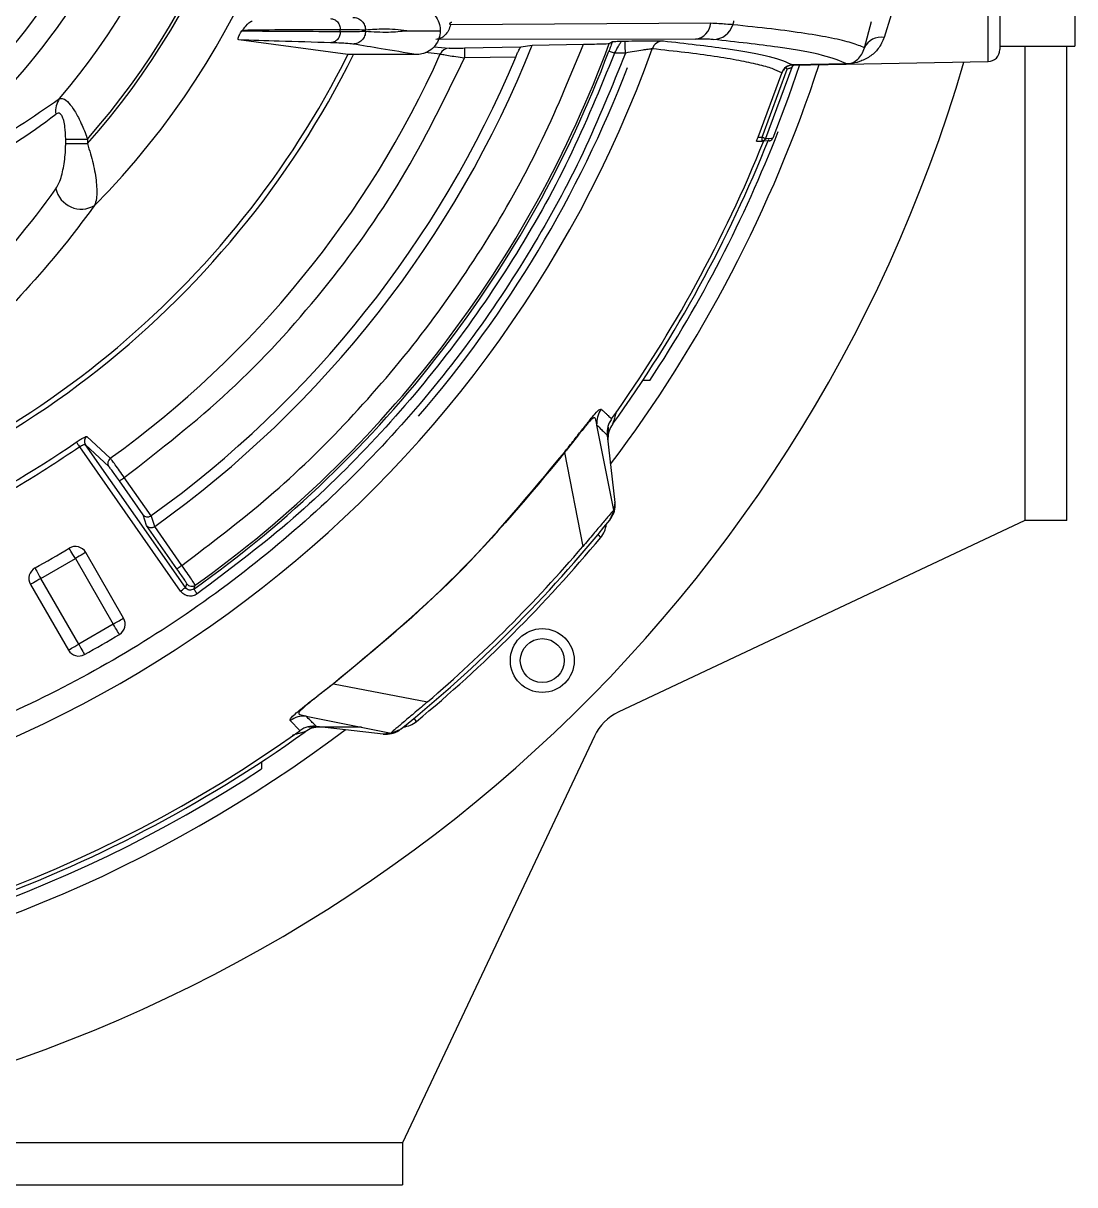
# Model space of a CAD drawing. Extents: x 17.3 to 113.1, y 4.8 to 84.5.
# Drawn here: x 108.225 to 110.861, y 32.042 to 34.952 of the extents above; entities that cross this region are included whole.
import ezdxf

# ---------------------------------------------------------------- set-up
doc = ezdxf.new("R2010")
doc.units = 0
doc.header["$MEASUREMENT"] = 0
doc.layers.add('OBJECT', color=7, linetype='CONTINUOUS')

msp = doc.modelspace()

# ---------------------------------------------------------------- linework, layer by layer
at = {"layer": 'OBJECT'}
for p, q in [((110.6727, 35.1139), (110.6727, 34.8945)), ((110.8607, 35.1139), (110.8607, 34.8945)), ((110.3337, 34.8904), (110.3508, 34.9563)), ((110.4004, 34.9736), (110.383, 34.9165)), ((110.6432, 34.9762), (110.6432, 34.856)), ((109.0198, 34.9312), (109.0198, 34.9358)), ((109.0831, 34.932), (109.0831, 34.9349)), ((109.2705, 34.9334), (109.2705, 34.9336)), ((109.9482, 34.9521), (109.2961, 34.9485)), ((109.0389, 34.8735), (108.7652, 34.9103)), ((109.9102, 34.9121), (109.2593, 34.9116)), ((109.5009, 34.8972), (109.6292, 34.8994)), ((109.694, 34.9014), (109.7021, 34.9063)), ((109.7247, 34.9072), (109.7339, 34.9074)), ((109.2101, 34.8735), (109.0389, 34.8735)), ((109.2704, 34.875), (109.2326, 34.8787)), ((109.2544, 34.8934), (109.2926, 34.8899)), ((109.3307, 34.8901), (109.4722, 34.8926)), ((109.4722, 34.8926), (109.5009, 34.8972)), ((109.7344, 34.8774), (109.707, 34.8769)), ((110.6727, 34.8945), (110.8607, 34.8945)), ((110.7359, 34.8945), (110.7359, 33.7065)), ((110.8408, 33.7065), (110.8408, 34.8945)), ((109.4594, 34.8673), (109.3311, 34.8651)), ((110.1515, 34.841), (110.0858, 34.6632)), ((110.14, 34.8373), (110.1359, 34.8407)), ((110.1539, 34.8474), (110.6432, 34.856)), ((110.1539, 34.848), (110.2894, 34.8503)), ((110.154, 34.8479), (110.1539, 34.848)), ((110.2894, 34.8503), (110.154, 34.8479)), ((110.154, 34.8479), (110.1543, 34.8474)), ((110.0668, 34.6666), (110.1265, 34.8272)), ((110.0768, 34.667), (110.14, 34.8373)), ((110.1265, 34.8272), (110.1261, 34.8277)), ((110.1261, 34.8277), (110.1261, 34.8277)), ((110.0668, 34.6666), (110.0768, 34.667)), ((108.3315, 34.662), (108.3859, 34.662)), ((108.3315, 34.6504), (108.3315, 34.662)), ((108.3315, 34.6504), (108.3859, 34.6504)), ((108.3859, 34.662), (108.3859, 34.6504)), ((110.063, 34.6565), (110.0768, 34.657)), ((110.0948, 34.6576), (110.0768, 34.657)), ((110.0858, 34.6632), (110.0886, 34.6633)), ((110.0886, 34.6633), (110.1007, 34.6638)), ((110.1007, 34.6638), (110.1037, 34.6639)), ((109.7955, 34.0565), (109.7775, 34.0565)), ((109.7056, 33.7321), (109.6632, 33.9453)), ((109.6632, 33.9453), (109.6632, 33.9453)), ((109.6911, 33.9396), (109.6905, 33.9068)), ((108.3846, 33.9167), (108.4434, 33.8619)), ((109.6891, 33.9193), (109.7082, 33.7516)), ((108.6193, 33.5294), (108.3666, 33.8903)), ((108.6316, 33.538), (108.381, 33.8959)), ((108.4398, 33.8412), (108.381, 33.8959)), ((109.5821, 33.8763), (109.5816, 33.8767)), ((109.5821, 33.8763), (109.6274, 33.6407)), ((108.5255, 33.7206), (108.4662, 33.8052)), ((108.5456, 33.718), (108.4785, 33.8138)), ((109.7082, 33.7516), (109.7056, 33.7321)), ((108.5344, 33.6937), (108.5255, 33.7206)), ((108.5461, 33.7183), (108.5456, 33.718)), ((108.555, 33.6913), (108.5461, 33.7183)), ((110.7359, 33.7065), (109.7165, 33.2256)), ((110.8408, 33.7065), (110.7359, 33.7065)), ((108.6104, 33.5851), (108.5344, 33.6937)), ((108.555, 33.6913), (108.5546, 33.691)), ((108.6227, 33.5937), (108.5546, 33.691)), ((108.4768, 33.4614), (108.3817, 33.6259)), ((108.2692, 33.5609), (108.3558, 33.6109)), ((108.3558, 33.6109), (108.4508, 33.4464)), ((108.3642, 33.3964), (108.2692, 33.5609)), ((108.2432, 33.5459), (108.3382, 33.3814)), ((108.6316, 33.538), (108.6353, 33.5476)), ((108.6526, 33.5343), (108.6563, 33.544)), ((108.4508, 33.4464), (108.3642, 33.3964)), ((109.0029, 33.297), (109.2385, 33.2518)), ((108.9339, 33.216), (109.147, 33.1735)), ((109.0729, 33.1883), (108.9402, 33.1883)), ((109.1276, 33.1709), (108.9599, 33.1901)), ((109.147, 33.1735), (109.1276, 33.1709)), ((109.6567, 33.1659), (109.1759, 32.1465)), ((108.8227, 33.1016), (108.8227, 33.0837)), ((109.1759, 32.1465), (107.5776, 32.1465)), ((109.1759, 32.1465), (109.1759, 32.0416)), ((107.5977, 32.0416), (109.1759, 32.0416))]:
    msp.add_line(p, q, dxfattribs=at)
at = {"layer": 'OBJECT', "flags": 128}
for points in [[(109.2696, 34.9335), (109.2701, 34.9334), (109.2705, 34.9334)], [(109.7344, 34.8774), (109.7343, 34.8832), (109.7342, 34.8888), (109.7341, 34.8939), (109.734, 34.8985), (109.734, 34.9022), (109.7339, 34.905), (109.7339, 34.9067), (109.7339, 34.9074)], [(109.3307, 34.8901), (109.3307, 34.8895), (109.3307, 34.8881), (109.3308, 34.8858), (109.3308, 34.8826), (109.3309, 34.8789), (109.331, 34.8746), (109.3311, 34.8699), (109.3311, 34.8651)], [(109.707, 34.8769), (109.7043, 34.8779), (109.7017, 34.8789), (109.6993, 34.8798), (109.6972, 34.8806), (109.6954, 34.8813), (109.6941, 34.8818), (109.6933, 34.8821), (109.693, 34.8822)], [(110.171, 34.8477), (110.1433, 34.7681), (110.1037, 34.6639)], [(108.3582, 33.9025), (108.3585, 33.902), (108.3591, 33.9012), (108.3599, 33.9), (108.361, 33.8985), (108.3622, 33.8967), (108.3636, 33.8946), (108.3651, 33.8925), (108.3666, 33.8903)], [(108.4662, 33.8052), (108.4665, 33.8054), (108.4673, 33.8059), (108.4684, 33.8067), (108.47, 33.8078), (108.4718, 33.8091), (108.4739, 33.8106), (108.4762, 33.8122), (108.4785, 33.8138)], [(109.6726, 33.6636), (109.6717, 33.6643), (109.6691, 33.6665), (109.6649, 33.67)], [(108.3558, 33.6109), (108.3527, 33.6159), (108.3498, 33.6208), (108.3472, 33.6252), (108.3448, 33.6291), (108.3429, 33.6323), (108.3415, 33.6347), (108.3406, 33.6361), (108.3403, 33.6366)], [(108.3817, 33.6259), (108.3812, 33.6256), (108.3798, 33.6248), (108.3774, 33.6234), (108.3741, 33.6215), (108.3702, 33.6193), (108.3657, 33.6167), (108.3608, 33.6139), (108.3558, 33.6109)], [(108.6104, 33.5851), (108.6107, 33.5853), (108.6115, 33.5858), (108.6126, 33.5866), (108.6142, 33.5877), (108.616, 33.589), (108.6181, 33.5905), (108.6204, 33.5921), (108.6227, 33.5937)], [(108.2692, 33.5609), (108.2641, 33.558), (108.2592, 33.5552), (108.2547, 33.5526), (108.2508, 33.5503), (108.2476, 33.5485), (108.2452, 33.5471), (108.2437, 33.5462), (108.2432, 33.5459)], [(108.2546, 33.5872), (108.2549, 33.5867), (108.2558, 33.5852), (108.2571, 33.5828), (108.2589, 33.5795), (108.2611, 33.5755), (108.2636, 33.571), (108.2663, 33.5661), (108.2692, 33.5609)], [(108.6193, 33.5294), (108.6217, 33.531), (108.624, 33.5326), (108.6261, 33.5341), (108.6279, 33.5354), (108.6294, 33.5364), (108.6306, 33.5372), (108.6313, 33.5378), (108.6316, 33.538)], [(108.6612, 33.5221), (108.6596, 33.5245), (108.658, 33.5267), (108.6565, 33.5288), (108.6552, 33.5307), (108.6541, 33.5322), (108.6533, 33.5333), (108.6528, 33.5341), (108.6526, 33.5343)], [(108.4508, 33.4464), (108.4558, 33.4493), (108.4607, 33.4521), (108.4652, 33.4547), (108.4691, 33.457), (108.4724, 33.4588), (108.4748, 33.4602), (108.4763, 33.4611), (108.4768, 33.4614)], [(108.4662, 33.4206), (108.4659, 33.4211), (108.4651, 33.4226), (108.4636, 33.425), (108.4617, 33.4282), (108.4594, 33.4321), (108.4567, 33.4365), (108.4538, 33.4413), (108.4508, 33.4464)], [(108.3382, 33.3814), (108.3387, 33.3817), (108.3402, 33.3825), (108.3426, 33.3839), (108.3458, 33.3858), (108.3497, 33.388), (108.3542, 33.3906), (108.3591, 33.3934), (108.3642, 33.3964)], [(108.3642, 33.3964), (108.367, 33.3912), (108.3697, 33.3863), (108.3723, 33.3818), (108.3745, 33.3778), (108.3763, 33.3745), (108.3776, 33.3721), (108.3784, 33.3706), (108.3787, 33.3701)], [(109.2108, 33.2026), (109.21, 33.2035), (109.2079, 33.2061), (109.2044, 33.2103)]]:
    msp.add_lwpolyline(points, dxfattribs=at)
at = {"layer": 'OBJECT'}
for radius in [0.08, 0.055]:
    msp.add_circle((109.526, 33.3552), radius, dxfattribs=at)
for centre, radius, start, end in [((106.9727, 35.9065), 2.0098, 315.4001, 44.5999), ((106.9727, 35.9065), 1.8907, 318.3698, 41.6302), ((106.9727, 35.9065), 1.8831, 318.6329, 41.3671), ((106.9727, 35.9065), 1.764, 319.599, 40.401), ((106.9727, 35.9065), 1.5902, 303.9666, 334.6002), ((106.9727, 35.9065), 1.6498, 303.9666, 334.6002), ((106.9727, 35.9065), 3.1787, 342.4546, 342.636), ((109.904, 34.956), 0.0443, 278.0533, 355.0193), ((109.9536, 34.9637), 0.0523, 271.2391, 342.7678), ((106.9727, 35.9065), 2.901, 305.4751, 339.7287), ((109.8299, 34.8781), 0.0299, 91.2293, 160.5279), ((110.3751, 34.8719), 0.0454, 79.9342, 155.8554), ((106.9727, 35.9065), 3.0068, 273.8025, 340.2009), ((106.9727, 35.9065), 2.3227, 281.5486, 333.5932), ((106.9727, 35.9065), 2.31, 285.3009, 333.4367), ((106.9727, 35.9065), 2.5186, 305.7276, 335.8244), ((106.9727, 35.9065), 2.7223, 305.5385, 338.2371), ((106.9727, 35.9065), 2.9067, 305.3048, 339.3669), ((109.2931, 34.865), 0.0248, 91.2352, 156.2563), ((110.6427, 34.886), 0.03, 271, 0), ((106.9727, 35.9065), 3.76, 279.0637, 343.7593), ((106.9727, 35.9065), 2.6951, 305.7175, 337.3213), ((106.9727, 35.9065), 2.965, 319.1618, 338.9468), ((106.9727, 35.9065), 3.4151, 322.9214, 341.9542), ((110.1545, 34.818), 0.03, 91.0255, 161.1077), ((110.1545, 34.8179), 0.03, 91.0074, 161.009), ((110.1609, 34.8378), 0.00997, 129.9446, 161.435), ((110.1609, 34.8378), 0.00998, 103.2881, 129.927), ((110.2913, 34.8503), 0.00191, 178.8578, 181.1422), ((108.3589, 34.7328), 0.0526, 144.7086, 188.9634), ((106.9727, 35.9065), 3.375, 326.7599, 338.7134), ((110.0051, 34.662), 0.0719, 356.0151, 3.9849), ((106.9727, 35.9065), 3.35, 324.4956, 338.1027), ((106.9727, 35.9065), 3.36, 324.3266, 338.2579), ((108.3708, 34.5519), 0.0655, 193.1001, 300.1662), ((109.7526, 33.9109), 0.062, 144.3266, 179), ((108.3933, 33.9045), 0.015, 125.3653, 214.5822), ((106.9727, 35.9065), 2.4363, 295.3416, 304.6584), ((108.4521, 33.8497), 0.015, 125.7285, 214.5847), ((106.9727, 35.9065), 3.5, 308.9328, 321.0672), ((109.6249, 33.7032), 0.062, 320.2829, 353.5583), ((106.9727, 35.9065), 3.51, 309.6151, 320.2829), ((106.9727, 35.9065), 2.65, 298.931, 301.069), ((108.3558, 33.6109), 0.03, 30, 121.069), ((106.9727, 35.9065), 3.4902, 310.4808, 319.5192), ((108.2692, 33.5609), 0.03, 118.931, 210), ((108.6476, 33.5562), 0.015, 215.0249, 305.441), ((108.4508, 33.4464), 0.03, 300.9982, 30), ((106.9727, 35.9065), 2.9, 299.0018, 300.9982), ((108.3642, 33.3964), 0.03, 210, 299.0018), ((109.7698, 33.1126), 0.125, 115.2532, 154.7468), ((106.9727, 35.9065), 3.4151, 277.7411, 307.0786), ((108.9678, 33.1263), 0.062, 90.019, 125.6636), ((109.1712, 33.2503), 0.062, 276.3397, 309.6151), ((106.9727, 35.9065), 3.36, 273.4935, 305.6636), ((106.9727, 35.9065), 3.35, 273.5142, 305.5044), ((106.9727, 35.9065), 3.375, 273.2438, 303.2401)]:
    msp.add_arc(centre, radius, start, end, dxfattribs=at)
for centre, major_axis, ratio, start_param, end_param in [((107.3434, 35.9065), (1.7429, 0), 0.977124, 5.674525, 5.675653), ((107.3308, 35.9065), (1.5665, 0), 0.964711, 5.054638, 5.385183), ((106.2631, 35.9065), (2.4885, 0), 0.964711, 5.407313, 5.67616)]:
    msp.add_ellipse(centre, major_axis=major_axis, ratio=ratio, start_param=start_param, end_param=end_param, dxfattribs=at)
for points, knots in [([(109.2101, 34.9935), (109.216, 34.993), (109.2287, 34.9919), (109.2466, 34.9827), (109.2609, 34.968), (109.2691, 34.9507), (109.2701, 34.9388), (109.2705, 34.9336)], [0, 0, 0, 0, 0.187598, 0.404759, 0.620773, 0.835171, 1, 1, 1, 1]), ([(110.6727, 34.9942), (110.6727, 34.9785), (110.6727, 34.9467), (110.6727, 34.9126), (110.6727, 34.8901), (110.6727, 34.8873), (110.6727, 34.886)], [0, 0, 0, 0, 0.24661, 0.499999, 0.753389, 1, 1, 1, 1]), ([(108.7744, 34.9343), (108.7773, 34.9381), (108.7867, 34.9502), (108.794, 34.9562), (108.7978, 34.9573), (108.7987, 34.9576)], [0, 0, 0, 0, 0.259599, 0.819529, 1, 1, 1, 1]), ([(108.9956, 34.9638), (108.9986, 34.9634), (109.0033, 34.9628), (109.0089, 34.9593), (109.0128, 34.9556), (109.0159, 34.9512), (109.019, 34.9447), (109.0195, 34.9393), (109.0198, 34.9358)], [0, 0, 0, 0, 0.239572, 0.368432, 0.499999, 0.63156, 0.760426, 1, 1, 1, 1]), ([(109.0513, 34.9669), (109.0553, 34.9665), (109.0615, 34.9658), (109.0689, 34.9618), (109.0739, 34.9577), (109.078, 34.9526), (109.082, 34.9451), (109.0827, 34.9389), (109.0831, 34.9349)], [0, 0, 0, 0, 0.239486, 0.368379, 0.5, 0.631622, 0.760508, 1, 1, 1, 1]), ([(108.7652, 34.9103), (108.7644, 34.9107), (108.7632, 34.9112), (108.7636, 34.9148), (108.7646, 34.9177), (108.7656, 34.92), (108.7668, 34.9225), (108.7683, 34.9251), (108.7706, 34.9289), (108.7722, 34.9312), (108.7733, 34.9327)], [0, 0, 0, 0, 0.401425, 0.570185, 0.633488, 0.697358, 0.744456, 0.791499, 0.861684, 1, 1, 1, 1]), ([(108.7733, 34.9327), (108.8193, 34.9327), (108.9015, 34.9325), (108.9837, 34.9316), (109.0198, 34.9312)], [0, 0, 0, 0, 0.560009, 1, 1, 1, 1]), ([(109.0198, 34.9358), (108.974, 34.9358), (108.8922, 34.9358), (108.8104, 34.9348), (108.7744, 34.9343)], [0, 0, 0, 0, 0.560013, 1, 1, 1, 1]), ([(109.0198, 34.9312), (109.0195, 34.9277), (109.019, 34.9223), (109.0159, 34.9158), (109.0128, 34.9113), (109.0089, 34.9077), (109.0033, 34.9042), (108.9986, 34.9036), (108.9956, 34.9032)], [0, 0, 0, 0, 0.239585, 0.36845, 0.50001, 0.631569, 0.760427, 1, 1, 1, 1]), ([(109.0831, 34.9349), (109.0773, 34.935), (109.0658, 34.9353), (109.0352, 34.9356), (109.0198, 34.9358)], [0, 0, 0, 0, 0.499961, 1, 1, 1, 1]), ([(109.0198, 34.9312), (109.0352, 34.9313), (109.0658, 34.9317), (109.0773, 34.9319), (109.0831, 34.932)], [0, 0, 0, 0, 0.500039, 1, 1, 1, 1]), ([(109.0831, 34.932), (109.0827, 34.928), (109.082, 34.9218), (109.078, 34.9144), (109.0739, 34.9093), (109.0689, 34.9052), (109.0615, 34.9012), (109.0553, 34.9005), (109.0513, 34.9001)], [0, 0, 0, 0, 0.239481, 0.368378, 0.499999, 0.631621, 0.760514, 1, 1, 1, 1]), ([(109.1866, 34.9335), (109.1672, 34.9354), (109.1328, 34.9387), (109.0983, 34.9361), (109.0831, 34.9349)], [0, 0, 0, 0, 0.560064, 1, 1, 1, 1]), ([(109.0831, 34.932), (109.1024, 34.9309), (109.1369, 34.9287), (109.1714, 34.932), (109.1866, 34.9335)], [0, 0, 0, 0, 0.559937, 1, 1, 1, 1]), ([(109.1866, 34.9335), (109.1866, 34.9335), (109.2013, 34.9335), (109.2262, 34.9335), (109.2538, 34.9335), (109.2669, 34.9335), (109.2695, 34.9335), (109.2696, 34.9335)], [0, 0, 0, 0, 0.002912, 0.527889, 0.903607, 0.997536, 1, 1, 1, 1]), ([(109.2705, 34.9334), (109.2698, 34.9267), (109.2685, 34.9133), (109.2582, 34.8954), (109.2431, 34.8819), (109.2261, 34.8746), (109.2147, 34.8738), (109.2101, 34.8735)], [0, 0, 0, 0, 0.212709, 0.425418, 0.63871, 0.853372, 1, 1, 1, 1]), ([(109.2961, 34.9485), (109.2946, 34.9436), (109.2915, 34.9334), (109.2826, 34.9215), (109.2715, 34.9134), (109.2633, 34.9122), (109.2593, 34.9116)], [0, 0, 0, 0, 0.243819, 0.5, 0.756179, 1, 1, 1, 1]), ([(109.2705, 34.9336), (109.2703, 34.9336), (109.27, 34.9335), (109.2697, 34.9335), (109.2696, 34.9335)], [0, 0, 0, 0, 0.559993, 1, 1, 1, 1]), ([(109.2961, 34.9485), (109.2958, 34.9486), (109.2953, 34.9487), (109.2948, 34.9492), (109.2946, 34.9496), (109.2945, 34.9502), (109.2945, 34.9509), (109.2947, 34.9517), (109.2952, 34.9526), (109.2959, 34.9536), (109.2969, 34.9544), (109.298, 34.955), (109.2987, 34.9551), (109.299, 34.9551)], [0, 0, 0, 0, 0.133104, 0.191566, 0.248259, 0.311432, 0.370763, 0.43233, 0.501556, 0.620735, 0.752086, 0.875604, 1, 1, 1, 1]), ([(110.0035, 34.9482), (109.999, 34.9487), (109.9899, 34.9496), (109.9622, 34.9513), (109.9482, 34.9521)], [0, 0, 0, 0, 0.4931971, 1, 1, 1, 1]), ([(110.3337, 34.8904), (110.3238, 34.8946), (110.3043, 34.9029), (110.2536, 34.9149), (110.187, 34.9265), (110.1049, 34.9377), (110.0369, 34.9448), (110.0035, 34.9482)], [0, 0, 0, 0, 0.2022766, 0.4015017, 0.6039518, 0.8059482, 1, 1, 1, 1]), ([(108.6227, 33.5937), (108.6964, 33.6495), (108.8443, 33.7614), (109.0445, 33.9562), (109.2266, 34.169), (109.386, 34.3993), (109.5235, 34.6424), (109.5941, 34.8139), (109.6292, 34.8994)], [0, 0, 0, 0, 0.165735, 0.332466, 0.5, 0.667545, 0.83427, 1, 1, 1, 1]), ([(108.9956, 34.9032), (108.9525, 34.9045), (108.8755, 34.9069), (108.7989, 34.9093), (108.7652, 34.9103)], [0, 0, 0, 0, 0.559993, 1, 1, 1, 1]), ([(109.0513, 34.9001), (109.0466, 34.9006), (109.037, 34.9017), (109.0094, 34.9027), (108.9956, 34.9032)], [0, 0, 0, 0, 0.498895, 1, 1, 1, 1]), ([(109.2101, 34.8735), (109.181, 34.8784), (109.1289, 34.8873), (109.0751, 34.8962), (109.0513, 34.9001)], [0, 0, 0, 0, 0.560011, 1, 1, 1, 1]), ([(109.6292, 34.8994), (109.637, 34.8995), (109.6524, 34.8998), (109.6727, 34.9004), (109.6873, 34.9009), (109.6933, 34.9012), (109.6939, 34.9013), (109.694, 34.9014)], [0, 0, 0, 0, 0.238726, 0.477734, 0.707735, 0.921561, 1, 1, 1, 1]), ([(109.7021, 34.9063), (109.7006, 34.9025), (109.6978, 34.8949), (109.6946, 34.8864), (109.693, 34.8822)], [0, 0, 0, 0, 0.499873, 1, 1, 1, 1]), ([(109.7021, 34.9063), (109.7022, 34.9063), (109.7031, 34.9064), (109.7116, 34.9068), (109.72, 34.9071), (109.7247, 34.9072)], [0, 0, 0, 0, 0.118324, 0.498391, 1, 1, 1, 1]), ([(109.707, 34.8769), (109.7091, 34.8806), (109.7133, 34.8879), (109.7181, 34.8963), (109.7212, 34.9017), (109.7231, 34.9048), (109.7243, 34.9068), (109.7246, 34.9071), (109.7247, 34.9072)], [0, 0, 0, 0, 0.250055, 0.499098, 0.634956, 0.762999, 0.884267, 1, 1, 1, 1]), ([(109.7339, 34.9074), (109.7452, 34.9076), (109.7678, 34.9079), (109.7979, 34.9082), (109.8212, 34.9082), (109.8266, 34.908), (109.8293, 34.9079)], [0, 0, 0, 0, 0.250172, 0.500067, 0.749913, 1, 1, 1, 1]), ([(109.8293, 34.9079), (109.8849, 34.9016), (109.9963, 34.889), (110.1045, 34.869), (110.1375, 34.855), (110.1539, 34.848)], [0, 0, 0, 0, 0.33303, 0.666639, 1, 1, 1, 1]), ([(109.9547, 34.9114), (109.9511, 34.9116), (109.9437, 34.912), (109.9214, 34.9121), (109.9102, 34.9121)], [0, 0, 0, 0, 0.498504, 1, 1, 1, 1]), ([(110.2894, 34.8503), (110.2724, 34.8575), (110.2383, 34.8718), (110.1268, 34.8922), (110.0121, 34.905), (109.9547, 34.9114)], [0, 0, 0, 0, 0.333336, 0.666886, 1, 1, 1, 1]), ([(110.383, 34.9165), (110.3786, 34.9066), (110.3696, 34.8867), (110.3472, 34.8673), (110.3215, 34.8553), (110.3061, 34.8513), (110.2928, 34.8504), (110.2908, 34.8503), (110.2898, 34.8503), (110.2894, 34.8503)], [0, 0, 0, 0, 0.249937, 0.500626, 0.749427, 0.968478, 0.986306, 0.993527, 1, 1, 1, 1]), ([(109.7344, 34.8774), (109.7006, 34.7935), (109.6324, 34.6245), (109.5, 34.3824), (109.3443, 34.1491), (109.1641, 33.9288), (108.9613, 33.725), (108.7388, 33.5412), (108.4994, 33.38), (108.2463, 33.2436), (107.984, 33.1333), (107.7161, 33.0504), (107.4463, 32.9922), (107.2649, 32.9748), (107.1749, 32.9662)], [0, 0, 0, 0, 0.080321, 0.16194, 0.244772, 0.329378, 0.414487, 0.5, 0.585518, 0.670628, 0.755228, 0.838065, 0.919682, 1, 1, 1, 1]), ([(109.707, 34.8769), (109.6706, 34.7881), (109.5977, 34.6099), (109.4551, 34.3573), (109.2895, 34.1182), (109.1002, 33.8974), (108.8919, 33.6955), (108.738, 33.5798), (108.6612, 33.5221)], [0, 0, 0, 0, 0.165711, 0.332438, 0.5, 0.667551, 0.834284, 1, 1, 1, 1]), ([(109.2704, 34.875), (109.272, 34.8747), (109.2753, 34.8741), (109.2899, 34.8716), (109.3092, 34.8685), (109.3238, 34.8662), (109.3311, 34.8651)], [0, 0, 0, 0, 0.240543, 0.499719, 0.749496, 1, 1, 1, 1]), ([(109.2926, 34.8899), (109.293, 34.8898), (109.2938, 34.8898), (109.2977, 34.8897), (109.3053, 34.8898), (109.3173, 34.8899), (109.3262, 34.89), (109.3307, 34.8901)], [0, 0, 0, 0, 0.124713, 0.250581, 0.500023, 0.749127, 1, 1, 1, 1]), ([(109.4594, 34.8673), (109.4608, 34.8704), (109.4634, 34.8766), (109.4672, 34.8846), (109.4702, 34.8903), (109.4717, 34.8924), (109.4721, 34.8925), (109.4722, 34.8926)], [0, 0, 0, 0, 0.243971, 0.488094, 0.725807, 0.945379, 1, 1, 1, 1]), ([(109.8017, 34.888), (109.8011, 34.888), (109.7997, 34.8879), (109.7947, 34.8872), (109.7875, 34.8862), (109.7756, 34.8844), (109.7576, 34.8815), (109.7421, 34.8787), (109.7344, 34.8774)], [0, 0, 0, 0, 0.116907, 0.238658, 0.366334, 0.500852, 0.750248, 1, 1, 1, 1]), ([(110.1261, 34.8277), (110.119, 34.8313), (110.105, 34.8384), (110.0684, 34.8487), (110.0202, 34.8589), (109.9592, 34.8689), (109.8871, 34.8787), (109.8299, 34.8849), (109.8017, 34.888)], [0, 0, 0, 0, 0.168843, 0.335534, 0.500076, 0.67255, 0.839189, 1, 1, 1, 1]), ([(110.2894, 34.8503), (110.2894, 34.8503), (110.2896, 34.8503), (110.2899, 34.8504), (110.2905, 34.8504), (110.3007, 34.8511), (110.3035, 34.8537), (110.3226, 34.8631), (110.3293, 34.8795), (110.3337, 34.8904)], [0, 0, 0, 0, 0.001142, 0.002301, 0.004791, 0.01068, 0.246792, 0.502027, 1, 1, 1, 1]), ([(108.4785, 33.8138), (108.5683, 33.8837), (108.7485, 34.0241), (108.9802, 34.2783), (109.1812, 34.5575), (109.2813, 34.7629), (109.3311, 34.8651)], [0, 0, 0, 0, 0.248894, 0.5, 0.751106, 1, 1, 1, 1]), ([(110.1359, 34.8407), (110.1333, 34.8381), (110.1293, 34.8342), (110.1272, 34.829), (110.1265, 34.8272)], [0, 0, 0, 0, 0.6495649, 1, 1, 1, 1]), ([(110.1543, 34.8474), (110.1525, 34.8473), (110.1491, 34.8471), (110.1425, 34.8452), (110.1385, 34.8425), (110.1359, 34.8407)], [0, 0, 0, 0, 0.252438, 0.503217, 1, 1, 1, 1]), ([(110.1515, 34.841), (110.1514, 34.8409), (110.1512, 34.8408), (110.1502, 34.8403), (110.1479, 34.8396), (110.1442, 34.8385), (110.1414, 34.8377), (110.14, 34.8373)], [0, 0, 0, 0, 0.117751, 0.236264, 0.479976, 0.736393, 1, 1, 1, 1]), ([(110.1543, 34.8474), (110.156, 34.8475), (110.1586, 34.8475), (110.1604, 34.8476), (110.1606, 34.8477), (110.1608, 34.8478)], [0, 0, 0, 0, 0.499445, 0.751584, 1, 1, 1, 1]), ([(107.8944, 34.5382), (107.9028, 34.5412), (107.9765, 34.5672), (108.1184, 34.628), (108.2491, 34.7174), (108.316, 34.7632)], [0, 0, 0, 0, 0.058887, 0.517848, 1, 1, 1, 1]), ([(108.316, 34.7632), (108.3189, 34.7637), (108.3254, 34.7649), (108.3389, 34.754), (108.3542, 34.7331), (108.3696, 34.7041), (108.38, 34.679), (108.3851, 34.6643), (108.3859, 34.662)], [0, 0, 0, 0, 0.16721, 0.364972, 0.550351, 0.742656, 0.959323, 1, 1, 1, 1]), ([(108.3315, 34.662), (108.3313, 34.6722), (108.3308, 34.6883), (108.3272, 34.7077), (108.323, 34.7192), (108.3181, 34.7256), (108.3126, 34.7279), (108.309, 34.7257), (108.307, 34.7246)], [0, 0, 0, 0, 0.29881, 0.473691, 0.618555, 0.738236, 0.858033, 1, 1, 1, 1]), ([(110.063, 34.6565), (110.063, 34.6566), (110.0631, 34.6568), (110.0636, 34.6583), (110.0644, 34.6605), (110.0655, 34.6634), (110.0664, 34.6655), (110.0668, 34.6666)], [0, 0, 0, 0, 0.1904146, 0.380721, 0.5749326, 0.7832683, 1, 1, 1, 1]), ([(110.0768, 34.667), (110.0769, 34.6669), (110.0771, 34.6669), (110.0776, 34.6667), (110.0787, 34.6662), (110.0807, 34.6654), (110.083, 34.6644), (110.0847, 34.6637), (110.0856, 34.6634), (110.0857, 34.6633), (110.0858, 34.6632)], [0, 0, 0, 0, 0.013718, 0.037881, 0.117462, 0.241308, 0.499767, 0.695357, 0.834141, 1, 1, 1, 1]), ([(108.307, 34.5371), (108.3104, 34.5432), (108.3189, 34.5584), (108.3275, 34.5946), (108.3313, 34.6278), (108.3315, 34.6468), (108.3315, 34.6504)], [0, 0, 0, 0, 0.230483, 0.568581, 0.916912, 1, 1, 1, 1]), ([(108.3859, 34.6504), (108.3911, 34.6336), (108.4016, 34.5997), (108.4094, 34.5514), (108.4104, 34.5143), (108.4057, 34.5008), (108.4038, 34.4953)], [0, 0, 0, 0, 0.261321, 0.527902, 0.808326, 1, 1, 1, 1]), ([(110.0858, 34.6632), (110.0853, 34.6624), (110.0845, 34.6606), (110.0823, 34.6587), (110.0797, 34.6573), (110.0778, 34.6571), (110.0768, 34.657)], [0, 0, 0, 0, 0.249948, 0.499967, 0.749993, 1, 1, 1, 1]), ([(110.0948, 34.6576), (110.0953, 34.6576), (110.0964, 34.6577), (110.098, 34.6582), (110.0995, 34.6589), (110.1009, 34.6599), (110.1021, 34.6611), (110.103, 34.6624), (110.1035, 34.6634), (110.1037, 34.6639)], [0, 0, 0, 0, 0.143851, 0.287677, 0.431526, 0.575369, 0.719208, 0.857742, 1, 1, 1, 1]), ([(108.4038, 34.4953), (108.3887, 34.475), (108.3136, 34.3738), (108.1976, 34.2432), (108.0562, 34.1068), (107.9773, 34.0419), (107.9379, 34.0095)], [0, 0, 0, 0, 0.10177, 0.509294, 0.754409, 1, 1, 1, 1]), ([(109.5816, 33.8767), (109.5897, 33.8872), (109.606, 33.9081), (109.6281, 33.9363), (109.6463, 33.9592), (109.6629, 33.9789), (109.6712, 33.9861), (109.6731, 33.9853), (109.6741, 33.985)], [0, 0, 0, 0, 0.125023, 0.250261, 0.372599, 0.500558, 0.750171, 1, 1, 1, 1]), ([(109.6632, 33.9453), (109.6632, 33.9524), (109.6634, 33.9666), (109.6705, 33.9788), (109.6741, 33.985)], [0, 0, 0, 0, 0.499997, 1, 1, 1, 1]), ([(109.6741, 33.985), (109.6761, 33.983), (109.6805, 33.9789), (109.6862, 33.9736), (109.6913, 33.9689), (109.6952, 33.9652), (109.6979, 33.9627), (109.6995, 33.9612), (109.6997, 33.961), (109.6998, 33.9609)], [0, 0, 0, 0, 0.124105, 0.263212, 0.41732, 0.571428, 0.714286, 0.857143, 1, 1, 1, 1]), ([(109.7117, 33.9796), (109.7116, 33.9794), (109.7098, 33.9731), (109.707, 33.9635), (109.704, 33.9532), (109.7025, 33.9479), (109.7023, 33.9473), (109.7022, 33.947)], [0, 0, 0, 0, 0.011013, 0.404092, 0.683758, 0.849561, 1, 1, 1, 1]), ([(109.6632, 33.9453), (109.6625, 33.9485), (109.6611, 33.9549), (109.6588, 33.9631), (109.6545, 33.9649), (109.6451, 33.9551), (109.6351, 33.9434), (109.6265, 33.9328), (109.6163, 33.9199), (109.605, 33.9056), (109.5932, 33.8905), (109.5855, 33.8806), (109.5821, 33.8763)], [0, 0, 0, 0, 0.167655, 0.336418, 0.499288, 0.624455, 0.681335, 0.749952, 0.805262, 0.875044, 0.94588, 1, 1, 1, 1]), ([(109.6632, 33.9453), (109.6707, 33.9377), (109.6858, 33.9226), (109.688, 33.9204), (109.6891, 33.9193)], [0, 0, 0, 0, 0.500002, 1, 1, 1, 1]), ([(109.6998, 33.9609), (109.6978, 33.9576), (109.6922, 33.9487), (109.6883, 33.9341), (109.6889, 33.9233), (109.6891, 33.9193)], [0, 0, 0, 0, 0.263891, 0.723095, 1, 1, 1, 1]), ([(108.3582, 33.9025), (108.3614, 33.9047), (108.3678, 33.909), (108.3762, 33.9139), (108.3825, 33.9169), (108.3839, 33.9168), (108.3846, 33.9167)], [0, 0, 0, 0, 0.249971, 0.499782, 0.749147, 1, 1, 1, 1]), ([(108.3666, 33.8903), (108.3112, 33.8536), (108.2003, 33.7802), (108.0813, 33.7209), (108.0218, 33.6912)], [0, 0, 0, 0, 0.499999, 1, 1, 1, 1]), ([(108.381, 33.8959), (108.3807, 33.8961), (108.3803, 33.8964), (108.3786, 33.8963), (108.3764, 33.8957), (108.3737, 33.8945), (108.3707, 33.8929), (108.3682, 33.8913), (108.3666, 33.8903)], [0, 0, 0, 0, 0.149135, 0.282367, 0.500461, 0.63062, 0.757329, 1, 1, 1, 1]), ([(108.4785, 33.8138), (108.4745, 33.8195), (108.4664, 33.8309), (108.4554, 33.8461), (108.4467, 33.8579), (108.4445, 33.8605), (108.4434, 33.8619)], [0, 0, 0, 0, 0.238439, 0.484584, 0.738439, 1, 1, 1, 1]), ([(109.0025, 33.2976), (109.108, 33.3851), (109.319, 33.5602), (109.494, 33.7712), (109.5816, 33.8767)], [0, 0, 0, 0, 0.500003, 1, 1, 1, 1]), ([(109.5821, 33.8763), (109.4946, 33.7708), (109.3196, 33.5597), (109.1085, 33.3846), (109.0029, 33.297)], [0, 0, 0, 0, 0.499779, 1, 1, 1, 1]), ([(108.4662, 33.8052), (108.4631, 33.8097), (108.4569, 33.8186), (108.4486, 33.83), (108.4423, 33.8384), (108.4406, 33.8403), (108.4398, 33.8412)], [0, 0, 0, 0, 0.2500069, 0.4999457, 0.7495515, 1, 1, 1, 1]), ([(109.6953, 33.7071), (109.699, 33.7127), (109.7064, 33.724), (109.7091, 33.7402), (109.7084, 33.7492), (109.7082, 33.7516)], [0, 0, 0, 0, 0.425026, 0.850044, 1, 1, 1, 1]), ([(108.5255, 33.7206), (108.5266, 33.7194), (108.5288, 33.7171), (108.533, 33.7155), (108.5367, 33.7151), (108.5399, 33.7155), (108.543, 33.7164), (108.5448, 33.7175), (108.5456, 33.718)], [0, 0, 0, 0, 0.272374, 0.499457, 0.642326, 0.771708, 0.889924, 1, 1, 1, 1]), ([(109.7056, 33.7321), (109.7055, 33.7321), (109.7052, 33.732), (109.7024, 33.7291), (109.6943, 33.7198), (109.6772, 33.6996), (109.6541, 33.6721), (109.6365, 33.6514), (109.6274, 33.6407)], [0, 0, 0, 0, 0.0612938, 0.1579775, 0.3530257, 0.5689643, 0.7756011, 1, 1, 1, 1]), ([(109.6953, 33.7071), (109.6954, 33.7073), (109.6957, 33.7078), (109.6975, 33.7115), (109.6999, 33.717), (109.7028, 33.7239), (109.7047, 33.7294), (109.7056, 33.7321)], [0, 0, 0, 0, 0.187145, 0.391348, 0.595125, 0.793954, 1, 1, 1, 1]), ([(108.5344, 33.6937), (108.5355, 33.6925), (108.5376, 33.6902), (108.5418, 33.6886), (108.5457, 33.6882), (108.5489, 33.6886), (108.5519, 33.6895), (108.5537, 33.6905), (108.5546, 33.691)], [0, 0, 0, 0, 0.249928, 0.499459, 0.642322, 0.771699, 0.889917, 1, 1, 1, 1]), ([(108.6563, 33.544), (108.6558, 33.5449), (108.6549, 33.5467), (108.6473, 33.5583), (108.6362, 33.5745), (108.6273, 33.5872), (108.6227, 33.5937)], [0, 0, 0, 0, 0.24989, 0.499779, 0.744814, 1, 1, 1, 1]), ([(108.6353, 33.5476), (108.635, 33.5483), (108.6344, 33.5497), (108.6287, 33.5585), (108.6204, 33.5708), (108.6138, 33.5803), (108.6104, 33.5851)], [0, 0, 0, 0, 0.250032, 0.499876, 0.749253, 1, 1, 1, 1]), ([(108.6526, 33.5343), (108.6508, 33.5334), (108.6473, 33.5315), (108.6413, 33.5314), (108.6356, 33.5335), (108.6329, 33.5365), (108.6316, 33.538)], [0, 0, 0, 0, 0.251115, 0.500421, 0.749961, 1, 1, 1, 1]), ([(108.6612, 33.5221), (108.6577, 33.5202), (108.6508, 33.5164), (108.6386, 33.5163), (108.6272, 33.5205), (108.622, 33.5264), (108.6193, 33.5294)], [0, 0, 0, 0, 0.250765, 0.500177, 0.749963, 1, 1, 1, 1]), ([(108.8942, 33.2051), (108.8939, 33.2057), (108.8933, 33.2069), (108.8958, 33.2112), (108.9037, 33.2191), (108.92, 33.2329), (108.9429, 33.2511), (108.9711, 33.2731), (108.992, 33.2895), (109.0025, 33.2976)], [0, 0, 0, 0, 0.175155, 0.335953, 0.499736, 0.628068, 0.749936, 0.875048, 1, 1, 1, 1]), ([(109.0029, 33.297), (108.9931, 33.2894), (108.9734, 33.2741), (108.947, 33.2533), (108.9268, 33.2367), (108.9153, 33.2258), (108.9151, 33.2211), (108.921, 33.219), (108.9268, 33.2175), (108.9311, 33.2166), (108.933, 33.2162), (108.9339, 33.216)], [0, 0, 0, 0, 0.1230669, 0.2465847, 0.3690533, 0.4915376, 0.6303108, 0.772463, 0.8994107, 0.9556654, 1, 1, 1, 1]), ([(109.0029, 33.297), (109.0028, 33.2972), (109.0026, 33.2975), (109.0025, 33.2976), (109.0025, 33.2976)], [0, 0, 0, 0, 0.500003, 1, 1, 1, 1]), ([(109.2385, 33.2518), (109.2281, 33.2429), (109.2073, 33.2252), (109.179, 33.2014), (109.1582, 33.1839), (109.1481, 33.1751), (109.1473, 33.174), (109.147, 33.1735)], [0, 0, 0, 0, 0.217937, 0.435233, 0.661573, 0.868603, 1, 1, 1, 1]), ([(108.9339, 33.216), (108.9268, 33.2159), (108.9126, 33.2158), (108.9003, 33.2086), (108.8942, 33.2051)], [0, 0, 0, 0, 0.500002, 1, 1, 1, 1]), ([(108.9599, 33.1901), (108.9588, 33.1912), (108.9566, 33.1933), (108.9415, 33.2084), (108.9339, 33.216)], [0, 0, 0, 0, 0.499998, 1, 1, 1, 1]), ([(108.9183, 33.1793), (108.9181, 33.1795), (108.9179, 33.1798), (108.9158, 33.182), (108.9123, 33.1857), (108.9074, 33.191), (108.9013, 33.1976), (108.8965, 33.2027), (108.8942, 33.2051)], [0, 0, 0, 0, 0.166677, 0.333344, 0.500001, 0.687097, 0.853763, 1, 1, 1, 1]), ([(108.9599, 33.1901), (108.9561, 33.1903), (108.9455, 33.1909), (108.9308, 33.1872), (108.9217, 33.1815), (108.9183, 33.1793)], [0, 0, 0, 0, 0.263886, 0.723096, 1, 1, 1, 1]), ([(109.1276, 33.1709), (109.1344, 33.1708), (109.1479, 33.1706), (109.163, 33.177), (109.1702, 33.1825), (109.1721, 33.1839)], [0, 0, 0, 0, 0.425021, 0.850046, 1, 1, 1, 1]), ([(109.147, 33.1735), (109.1498, 33.1745), (109.1553, 33.1764), (109.1622, 33.1792), (109.1677, 33.1817), (109.1714, 33.1835), (109.1719, 33.1838), (109.1721, 33.1839)], [0, 0, 0, 0, 0.206023, 0.404822, 0.608638, 0.812834, 1, 1, 1, 1]), ([(108.9317, 33.1766), (108.9314, 33.1765), (108.9307, 33.1764), (108.9242, 33.1746), (108.914, 33.1717), (108.9041, 33.169), (108.8995, 33.1677)], [0, 0, 0, 0, 0.160228, 0.359597, 0.698219, 1, 1, 1, 1])]:
    msp.add_open_spline(points, degree=3, knots=knots, dxfattribs=at)

doc.saveas('drawing.dxf')
